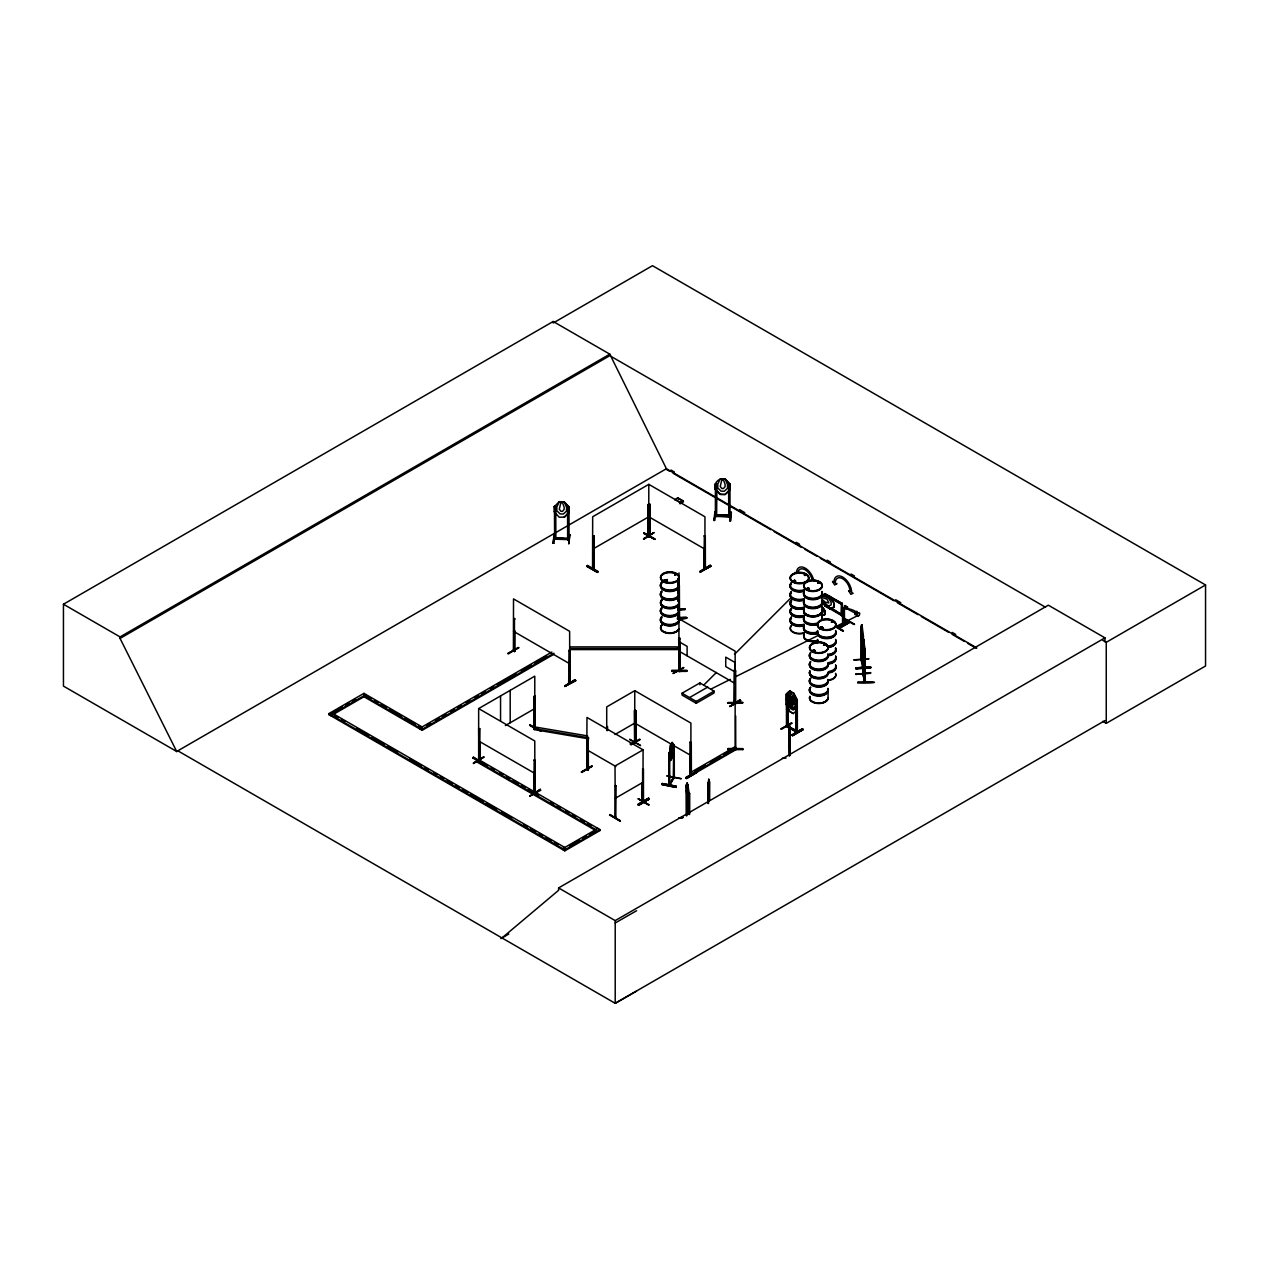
<?xml version="1.0" encoding="UTF-8"?>
<svg xmlns="http://www.w3.org/2000/svg" width="1269" height="1269" viewBox="0 0 1269 1269"><rect width="100%" height="100%" fill="white"/><g stroke="black" fill="none" stroke-linecap="round" stroke-linejoin="round"><path stroke-width="1.5" d="M643.209 802.008L642.923 800.723C641.987 799.153 643.082 801.025 643.557 801.786M789.128 740.128L789.223 724.06L789.128 755.88M727.962 703.01L742.857 702.915M862.634 634.817L863.126 674.822L863.618 653.725M688.702 792.855L689.606 793.474L689.606 814.444M789.223 731.563L789.651 755.896L789.35 726.328M789.255 727.058L788.969 734.973L789.683 734.148M789.128 734.973L789.255 726.978M861.81 659.245L861.603 658.294L861.112 659.103M862.619 666.098L862.92 666.764M862.634 634.659L863.126 674.822L862.809 672.871M864.443 681.643L865.347 682.325L864.459 649.014L864.76 682.389L864.57 681.532M864.57 680.358L865.268 680.39M865.315 680.993L863.634 673.934M708.657 789.667L708.372 786.177L708.403 795.758L708.863 786.954M669.334 752.168L669.572 785.574L669.286 783.544M708.483 790.825L708.562 781.99M708.53 789.683L708.705 781.054M786.05 758.085L782.354 758.196M789.35 726.471L790 727.28L789.223 724.06M862.92 640.639L862.174 643.082L862.174 627.663L862.777 635.642L863.269 634.738M863.38 639.132L863.999 657.437L864.586 655.01M707.991 794.14L708.435 782.18L708.023 795.33M708.673 794.695L708.673 784.416L708.261 797.598L708.657 794.616M708.514 799.835L708.673 779.277L709.212 781.704M861.762 626.537L861.952 636.102L861.921 626.521M863.38 644.366L863.745 640.877M678.312 610.833L678.312 609.659M678.709 617.797L678.994 618.558M678.804 618.4C677.598 606.09 682.278 634.246 678.185 610.088M824.802 594.987L842.378 604.774L841.347 602.902L842.315 603.489L825.072 593.654L824.707 594.955L842.378 604.552M707.975 789.001L708.039 803.467M685.165 609.39L677.757 609.802M861.254 628.599L861.714 624.935M863.079 642.955L863.539 639.116L864.776 649.982L864.157 642.003M687.116 788.033L687.576 784.528M853.942 659.832L868.726 658.738M855.782 674.188L870.55 673.093M670.984 745.03L670.984 753.659L671.666 744.157L671.142 745.062M554.49 506.41L555.981 506.632L554.49 506.41L554.601 539.214L554.648 537.564C557.154 537.104 555.854 540.166 554.49 538.738L569.178 539.325M554.41 511.756L554.252 506.664M553.046 543.227L554.759 533.995L553.871 543.259L553.046 543.227L553.871 543.259M553.11 543.148L553.998 534.566M555.981 537.691L567.497 538.722C568.163 536.279 567.529 542.117 567.497 538.389L555.632 538.072M564.229 501.858L566.561 507.219L566.561 511.074L563.357 514.024L560.105 513.913L556.837 510.741L556.837 506.886L559.28 501.826L564.15 502.08L569.194 507.172L564.229 501.858L559.201 501.683L554.236 506.759M554.252 511.804L559.201 517.197L564.15 517.149M569.004 507.203L567.576 506.807L569.004 507.203L569.051 539.69L569.146 538.104L567.529 538.088M569.02 512.359L564.15 517.244M567.544 539.611L568.877 539.277M567.497 538.389L568.877 538.088M568.94 543.687L569.813 535.106M568.734 543.766L569.718 534.566L570.431 535.217M716.652 483.679L715.335 484.028L716.922 483.806L716.62 516.007M729.961 489.58L725.091 494.466L720.142 494.434L715.177 489.12L720.221 494.291L725.186 494.513L730.135 489.533L730.135 484.393L725.186 479.095L720.142 479.016L717.778 484.108L717.778 487.962L721.046 491.135L724.298 491.246L727.502 488.295L727.502 484.441L725.186 479.095M714.875 511.867L715.7 511.233L714.812 520.48L713.987 520.449L714.891 511.804M713.987 520.433L715.589 511.724M715.43 483.632L715.383 516.42L715.589 514.786L716.922 514.913L716.684 516.42M716.922 514.913L729.976 515.293L730.135 516.546L715.43 516.055M715.43 514.865L715.383 516.42L730.008 516.911L729.976 484.139L728.692 484.092M729.976 484.139L725.107 479.222C719.222 477.065 713.241 483.267 715.177 489.12M728.565 484.092L728.803 516.42M729.675 520.988L730.595 511.74L731.388 512.438L730.5 521.02L729.77 520.369M730.658 511.804L730.5 520.988M847.502 607.645C845.249 608.739 855.227 609.294 856.274 612.721M841.347 603.108L841.41 603.933M842.219 609.517L843.457 610.183C846.82 609.469 841.521 607.518 843.679 608.961L843.679 625.252L842.505 624.57M843.393 608.279L843.568 609.025M686.656 786.637L687.275 782.957M676.028 787.367L676.298 786.241L662.18 783.512L661.926 784.607L676.028 787.367L661.958 784.496M676.25 786.875L662.164 784.052L676.234 786.939M708.832 779.293L708.435 782.275M708.039 790.111L707.975 789.064L708.562 803.483M709.212 781.736L709.101 799.66M708.673 789.366L708.483 790.571M708.594 791.904C707.626 814.016 708.086 779.436 708.261 792.332L708.245 787.113M708.657 799.756L708.102 802.738L707.721 800.311M479.904 759.259L478.508 759.481L479.698 758.894M535.153 728.612L533.726 728.882L534.772 728.279L534.772 676.171L478.651 708.578L478.651 760.813C481.982 760.131 477.556 757.879 478.984 760.972M513.501 649.871L514.579 650.426M514.833 650.125L513.406 649.76L514.294 650.347C516.483 653.012 512.232 647.047 514.833 651.298L514.833 630.645M534.883 791.967L534.265 791.142M535.153 792.839L535.137 760.464L534.186 759.925L533.821 792.681M513.406 650.949L513.517 598.905L569.638 631.312L569.749 683.483C566.672 681.548 571.605 681.739 568.575 681.961M569.955 683.103L570.003 650.791L569.051 650.251L568.686 682.992M588.023 768.951L586.865 768.395L588.213 768.586M587.753 768.855L588.388 769.918L587.214 769.252M647.745 535.883C648.697 540.023 647.698 533.345 649.728 535.883M650.236 535.677L649.062 534.995M650.125 536.755L650.125 504.38L649.173 503.841L647.856 504.602L648.396 537.184M606.709 729.77L606.709 706.896L634.77 690.685L634.69 743.333L634.294 710.656L636.086 710.719L635.832 743.396L634.817 742.762M636.229 741.953L634.294 741.889M642.13 782.64L642.13 801.437L643.145 801.913M643.446 800.549L642.003 801.373L642.923 801.913M643.462 801.691L642.13 801.389M679.518 637.657L680.089 671.46L679.518 637.657L678.661 638.656L679.232 670.841M679.534 671.602C676.996 664.845 681.627 672.284 678.661 669.873M704.343 535.692L703.978 568.449C705.183 564.864 704.517 569.654 704.723 567.687M733.831 701.789L735.259 702.138L734.354 701.567M735.163 704.025L735.1 703.28M861.048 659.69L862.777 667.954L863.364 667.224M865.315 682.183L863.999 676.44M795.917 699.171L795.822 731.848L796.409 730.421L797.011 732.467L786.494 726.518L786.447 693.921C793.268 686.703 786.859 695.126 788.176 698.949L790.492 703.343L792.792 704.676L795.076 702.931L793.522 692.874L797.043 700.028L797.043 705.183L793.411 708.356L789.841 706.294L786.447 699.06M788.049 725.63L786.494 725.218L787.335 727.01L787.859 725.519M788.049 726.804L787.906 709.641M609.58 815.396L609.866 814.571L620.43 821.313L609.802 815.206M609.866 814.587L620.398 820.662M840.855 603.219L841.902 604.821M824.707 593.86L842.378 603.711M842.378 615.354L840.839 615.179L840.935 614.037M841.95 615.846L841.95 614.497M668.985 758.196L670.587 745.204M670.603 760.448C677.709 732.483 672.173 769.347 668.89 758.037M674.251 777.564L669.54 785.495L669.477 752.263L669.001 785.495L669.54 783.401M670.016 784.797L669.286 784.734M674.347 777.564L673.268 778.071M678.328 585.548L678.328 583.296L678.487 593.384M678.978 591.132L678.249 594.891M678.185 598.714L678.661 596.303M678.344 598.714L678.566 584.676M679.01 572.906L678.915 670.889L679.676 670.159M678.899 669.604L678.947 668.922M735.163 702.947L735.148 701.979L735.75 702.756M679.01 618.749L735.148 651.156L735.148 749.186L735.734 747.219M663.465 580.805L664.274 580.044M666.336 580.805L665.527 580.044L665.13 581.313M663.735 581.059L665.924 581.392L665.162 580.107M675.06 574.905L675.156 574.096M675.06 574.445L674.902 574.746M793.125 581.25L794.822 581.408M795.013 581.71L795.584 580.837L794.568 580.536M804.435 575.412L805.593 574.905M806.576 589.006L807.306 588.197M807.163 589.165L808.02 588.023L809.257 588.594M808.527 588.102C810.59 589.117 805.625 589.72 807.782 588.118M817.617 583.137L818.854 582.883M818.775 582.503L818.124 583.169L818.679 582.408M813.429 650.061L813.112 651.171L814.587 651.187M815.269 651.108L814.111 650.014M821.455 628.028L820.98 627.378L821.059 628.314M821.693 628.044L822.55 627.394L822.138 628.393M822.709 627.79L821.693 627.092M824.152 645.128L824.073 645.191M824.58 644.271L823.549 645.144M831.369 622.175L832.29 621.477M832.591 622.111L831.496 622.27L832.067 621.461M832.194 622.064L831.956 621.556M832.654 622.27L832.892 621.937M678.249 589.736L678.566 588.53M860.953 627.203L861.714 624.76L862.317 627.727M861.714 624.76L861.302 660.451M863.539 639.116L862.333 643.066L861.556 640.099M863.539 639.29L863.618 649.902M863.999 657.437L864.744 654.994M480.412 762.479L472.893 758.053M479.365 758.957L479.381 761.226L473.4 757.165L472.845 758.18M483.949 763.288L473.353 757.26M586.865 566.323L597.461 572.398L586.865 566.323L587.388 565.387L598.032 571.383L597.461 572.367M791.031 692.366L788.176 700.234L788.176 704.089L790.492 708.483L792.792 709.815L795.076 708.07L795.076 704.216L791.158 692.287M678.931 670.159L679.978 671.396L678.661 671.063M735.068 702.169L735.005 703.946M662.18 783.512L676.282 786.257M835.367 626.743L842.933 631.026M843.362 630.741L835.874 626.014M689.13 798.74L688.179 800.882M687.116 798.122L688.036 801.072L689.099 798.598M791.348 722.886L780.816 728.993L791.935 723.251M518.228 647.412L507.759 653.567L518.815 647.777M518.72 647.618L508.346 653.9M473.464 762.875L483.949 756.784L473.48 763.573M473.416 763.367L483.854 757.292M643.573 538.691L654.106 532.552L643.653 539.341M643.557 539.182L653.567 532.837M591.671 765.937L581.202 772.075L592.258 766.302M592.163 766.143L581.805 772.424M639.481 739.208L630.519 744.475M673.49 673.268L683.42 667.446M683.864 667.668L672.951 673.553M514.96 651.362L514.088 650.791M568.75 682.96L569.638 683.42M648.919 536.39L649.728 537.073M533.726 791.428L534.614 793.062M643.478 800.993L642.939 802.452L643.097 749.836L586.96 717.429L586.817 769.522L588.023 770.14L588.277 737.448L587.325 736.908L587.325 769.315L588.372 769.807M634.294 742.999L636.229 743.142L636.086 710.719M678.661 671.19L679.232 669.667L678.915 670.889M690.748 773.995L689.813 773.456L691.272 773.678L691.018 775.264L689.813 774.645L689.892 772.9L734.101 747.378L736.147 748.551L736.147 749.567L691.938 775.089L689.892 773.9M734.783 702.28L734.814 703.549L734.783 671.063L735.671 670.841L734.196 670.302L733.831 703.042L734.196 701.535M588.689 738.844L534.297 729.612L535.106 728.009L534.772 695.856L533.837 696.411L533.884 728.723M593.924 567.433L592.924 567.957M593.035 536.66L593.987 536.121L593.035 536.66L592.924 569.146C594.86 569.384 594.098 565.99 592.671 567.56M534.297 729.612C533.472 727.502 536.311 726.804 533.884 727.549M649.173 536.708L649.173 504.253L648.221 504.808L648.221 537.215L649.379 535.058M674.22 776.358L673.3 778.167L673.728 745.03L672.047 742.413L670.46 745.268L669.683 755.499L670.714 756.784L672.808 750.153L672.015 742.587M669.969 752.358L668.842 753.025M673.585 744.966L673.3 745.76M666.971 776.025L681.072 778.785M673.776 776.168L673.252 778.262M673.665 776.263L673.3 778.167M670.016 783.845C679.597 766.143 666.955 789.445 669.667 784.258M863.523 667.97L861.619 659.563M862.809 673.966L864.681 682.278M841.918 614.688L831.338 608.073M837.524 627.267L848.041 621.191M635.166 743.031L635.134 710.164M615.021 816.966L615.909 817.204M643.097 749.836L615.021 766.032L615.322 817.839M615.877 818.108L614.973 816.871L615.56 818.378L615.862 785.67L615.021 785.733L615.862 785.67M642.558 802.119L643.478 802.182L643.446 769.315L642.495 768.776M842.616 624.76L842.505 609.628M664.02 580.377L665.162 580.964M674.838 574.286L674.711 575.143M794.791 580.758L794.124 581.71M804.308 574.905L805.466 575.412M804.673 574.952L805.276 574.984M808.02 589.53L808.892 589.165L808.02 588.515M818.743 582.899L817.997 582.423M820.535 627.409L822.407 628.647L823.026 627.79L821.915 627.029M820.916 627.283L821.693 628.377M814.111 650.997L814.317 650.061M814.857 650.918L813.54 651.52M823.914 645.017L824.66 644.589M824.961 645.144L824.628 644.398M669.746 784.258L668.922 784.242M844.408 609.628L844.488 624.745M564.229 517.371L569.194 512.311L569.194 507.172M703.867 684.99L716.382 672.459M734.465 654.36L791.523 597.287M554.331 537.644L555.632 538.024M593.257 567.893C592.544 568.226 593.606 569.781 594.082 567.275M647.856 535.819L650.22 535.55M478.651 759.496L479.904 760.432M790.016 690.971L786.447 694.095L787.034 726.249L797.408 732.213L797.265 699.79L795.964 699.568M789.905 706.198L793.411 708.356L796.932 705.056M786.447 693.921L786.336 704.358L789.73 711.497L793.299 713.559L796.932 710.386M501.985 937.95L558.598 890.299L558.598 887.935L1048.337 605.186L1104.95 637.863L1104.95 641.813M593.987 568.655L593.987 536.121M793.315 580.821L794.933 580.441M804.673 574.635L804.847 575.476M795.726 581.503L793.855 581.963M807.385 588.245L807.243 589.276M809.035 589.593L808.892 588.324M821.059 627.172L820.678 628.52M812.715 650.378L813.651 651.409M813.255 650.14L812.858 651.489L815.047 651.156M823.978 644.287L823.851 645.318M728.692 484.441L729.945 484.441M569.162 539.626L569.051 538.5M715.272 515.198L716.89 515.214M729.897 516.88L729.834 515.277L716.922 515.262M678.074 498.907L677.678 497.749L682.992 500.763L683.436 501.874L680.089 503.841M679.692 503.127L683.008 501.16L677.678 498.178L679.137 499.478M683.008 501.16L679.756 503.396M607.074 726.788L607.074 730.706M634.722 743.285L634.77 710.386L635.721 710.926M629.805 739.7L640.322 745.252M642.495 782.434L642.574 802.246L642.622 769.807L643.446 769.315M648.903 804.847L638.085 798.788L648.871 804.8M674.822 499.859L677.678 497.749M680.136 502.873L682.992 500.763M643.795 533.472L654.978 539.182L644.382 533.107M513.866 618.384L514.833 618.923L513.866 618.384L513.961 650.743M700.583 572.208L699.996 571.209L710.513 565.133L700.091 571.827L711.052 566.069L700.536 572.097M699.996 571.875L711.052 566.069M570.003 650.791L568.686 650.458M535.153 728.485L534.09 729.104L534.201 696.618L535.153 696.078M479.603 761.226L479.968 728.612M564.848 686.434L575.761 680.628L564.705 686.434L575.222 679.692L564.784 686.307M564.768 685.799L575.238 679.74L575.761 680.644M564.705 686.434L575.238 680.184M534.883 727.026L534.614 728.311L529.776 725.297L534.455 727.708M679.978 638.989L678.661 638.656M480.079 760.242L479.016 760.892L478.651 728.279L479.603 728.818M537.422 729.405L540.943 730.96L536.961 729.389M535.137 760.464L533.821 760.131M587.325 736.908L587.912 737.67M533.71 792.49L534.408 791.158M529.839 796.107L540.324 789.334L529.839 796.107L540.832 790.222M630.963 744.633L639.925 739.399M631.296 744.697L640.068 739.557M729.849 706.484L740.303 699.695L729.849 706.484L740.89 700.631L729.929 706.357M689.955 742.238L691.272 742.571L691.383 775.058L689.955 774.661L689.955 742.238L691.272 742.571M689.844 773.741L690.526 773.265L690.875 775.264L690.907 723.092L634.77 690.685M638.719 805.212L649.189 799.089L638.735 805.292L638.148 804.276L648.665 798.217L638.307 804.958M638.148 804.958L649.157 799.058M686.561 778.516L696.967 772.329L686.561 778.547L685.974 777.532L696.507 771.52M636.594 991.073L615.211 1003.319L177.834 750.804L176.756 751.518L63.45 686.101L63.45 604.234L553.189 321.485L609.802 354.162L666.415 468.721L976.844 647.951M63.45 604.234L120.063 636.911L609.802 354.162M177.834 750.804L176.677 751.47L120.063 638.434L609.802 355.685L1045.466 607.216M176.677 751.47L666.415 468.721M704.041 568.417L704.945 568.861L704.945 516.769L648.808 484.346L592.671 516.769L592.56 568.924M592.671 549.176L648.808 516.769L704.945 549.176M477.255 761.13L595.811 829.577L595.811 830.592L477.255 762.146L479.301 759.941L599.904 829.577L599.904 830.592L564.816 850.849L328.877 714.621L328.877 713.606L363.949 693.35L422.133 726.947L422.133 727.962L418.738 725.995M328.877 714.621L342.233 706.912M345.58 704.977L348.927 703.042M352.259 701.122L355.606 699.187M365.995 694.54L330.923 714.796L330.923 715.811L364.33 696.507M551.872 652.044L420.087 728.12L420.087 729.136M426.939 725.186L430.365 723.219M435.489 720.253L438.915 718.27M442.342 716.303L445.768 714.32M450.892 711.354L454.318 709.371M457.744 707.404L461.17 705.421M466.294 702.455L469.72 700.488M474.86 697.522L478.286 695.539M481.697 693.572L485.123 691.589M490.262 688.623L493.689 686.656M497.099 684.673L515.928 673.807M521.067 670.841L531.33 664.908M534.757 662.941L546.733 656.025M553.918 654.233L422.133 730.325L363.949 696.729L363.949 695.713L422.133 729.31L553.918 653.234M505.379 725.551L534.772 708.578M477.255 762.146L479.301 760.956M825.12 593.987L822.153 594.971M825.151 594.146L822.233 595.113M824.707 594.955L825.072 593.654M841.95 603.822L841.95 615.719L824.707 605.757L824.707 604.663L842.315 615.639L840.824 614.228M825.262 606.043L821.551 600.919M682.056 693.239L699.885 682.944L714.066 691.129L714.066 692.985L696.237 703.28L682.056 695.095L682.056 693.239L696.237 701.424L696.237 703.28M821.804 614.323C827.737 617.273 824.787 608.073 821.44 607.312M824.263 612.943L824.263 611.61M829.64 608.565L825.151 606.106L821.678 600.84M833.907 607.169L829.561 608.787L834.019 607.105L833.907 603.172C822.867 587.991 836.477 601.68 834.019 607.296M614.957 734.529L634.77 723.092L690.907 755.499M844.551 605.678L847.438 607.01L847.153 609.025L844.551 607.534L844.551 605.678L847.438 607.01M842.727 607.565L843.901 609.596L842.727 607.565L844.186 608.073L844.297 624.634M844.551 607.534L855.861 613.45M842.727 608.914L843.457 609.85L844.631 609.168M689.987 697.331L707.832 687.021M696.237 701.424L714.066 691.129M844.028 618.241L854.576 624.364L843.52 618.098M837.032 627.06L848.136 620.811L837.588 626.87M849.389 621.905L838.872 628.044M842.886 631.105L835.795 626.458M615.021 798.455L643.097 782.243M793.299 698.14L796.805 705.31L793.411 698.077L789.905 696.189L791.031 700.996L792.189 701.662L793.363 700.345L793.411 698.077L789.841 696.015L786.225 699.187L789.841 706.294M786.225 704.343L789.73 711.497L793.299 713.559M797.265 699.79L793.411 692.937M797.043 705.183L796.805 710.275M695 770.965L705.199 765.064M710.291 762.13L720.491 756.229M723.901 754.278L734.101 748.377L734.101 747.378M689.892 772.9L691.938 774.074L736.147 748.551M569.448 845.804L579.473 840.015M582.82 838.095L586.151 836.16M589.498 834.225L594.511 831.338M328.877 713.606L564.816 849.833L599.904 829.577M796.742 731.198L787.652 726.233L796.535 730.468L796.869 732.483L796.9 699.996L795.79 699.489M803.039 729.643C769.934 747.647 824.533 716.176 791.935 734.735L792.522 735.75L803.039 729.643L792.506 735.671M802.531 728.755L792.03 735.354M500.843 938.616L508.837 934M558.598 887.935L615.211 920.612L1104.95 637.863M1102.872 640.369L1106.251 642.32L1205.55 584.977L1205.55 666.003L1106.251 723.33L1102.824 721.363M1104.95 720.586L615.211 1003.319L615.211 920.612M615.211 922.975L636.594 910.73M710.941 689.083L730.341 679.375M735.623 676.726L818.489 635.261M836.112 626.442L857.273 615.846M648.713 536.406L648.808 484.346M593.543 568.306L593.606 535.899M675.695 575.206L674.759 574.968M794.061 580.345L794.568 580.33M808.956 589.419L806.719 589.07M820.678 627.346L822.042 627.045M822.645 628.345L822.978 627.6M824.676 645.318L823.867 644.906M861.096 659.515L861.223 660.34L861.096 627.045M555.759 506.807L555.854 539.23M821.804 615.671L824.834 614.624L821.868 615.814M615.449 818.362L615.497 785.448M794.791 581.345L794.791 580.345M818.775 583.248L817.68 582.994M843.457 608.486L843.346 625.189L843.568 609.992M843.615 618.479L854.085 624.554M568.94 682.595L570.098 683.15M635.023 741.334L635.23 742.524M587.214 768.078L587.388 769.315M687.116 814.571L687.116 785.971L686.164 785.114L688.036 801.072M687.401 784.543L687.877 785.448M686.656 790.492L687.877 797.249L688.195 785.638M689.606 793.474L688.718 792.697M682.928 817.284L679.121 817.886L682.785 817.442M682.912 817.728L679.137 817.855M643.875 532.821L654.963 539.119M643.938 533.313L654.487 539.357M716.795 516.451L716.62 514.817M665.162 581.234L664.226 581.329M822.042 628.552L821.027 628.472M861.619 627.156L860.953 632.248M861.254 632.454L862.063 639.243L862.333 627.647L862.952 635.626M861.112 632.232L861.54 640.195M862.777 641.559L863.618 642.273M863.935 641.813L863.777 650.458L863.38 646.619M863.539 654.439L862.761 646.556L864.157 657.421M853.958 660.023L868.742 658.96M855.798 667.875L870.582 666.875L855.814 667.891L855.909 669.017L870.677 667.875M870.566 672.649L855.798 674.378L870.55 672.633M857.654 682.944L857.638 682.801C888.697 680.533 869.487 684.641 857.638 682.23L872.422 681.739M678.503 578.141L678.566 589.815M679.359 585.263L679.549 620.7M677.757 609.326L685.181 608.898L677.773 609.992M677.694 609.532L685.181 609.58M679.343 616.75L678.249 613.45M686.656 617.464L677.392 617.987C689.876 615.862 690.066 619.415 677.472 619.129M649.871 535.883L649.538 537.009M514.437 651.616L514.468 619.145M734.719 703.47L733.894 703.01M635.832 742.222L634.817 741.572M635.658 743.333L635.563 742.127M690.479 774.471L690.32 753.738M787.478 727.01L787.573 694.46L786.59 694.048M686.719 671.364L671.84 671.444L671.84 670.286L686.719 670.254L686.719 671.253M727.962 703.2L742.857 702.455L727.962 702.518M735.655 715.906L735.75 749.154L735.148 748.218M742.857 749.598L727.978 749.678L727.962 748.536L742.857 748.599L742.857 749.63M742.857 749.122L727.978 749.17M569.908 646.904L677.583 646.904L677.583 649.585L569.908 649.585M569.908 648.57L677.583 648.57M789.381 724.25L789.112 738.558L789.032 737.368M789.35 725.836L789.223 729.31M789.35 731.531L789.096 742.206M569.004 539.626L554.331 539.166L554.601 537.993M708.832 779.467L708.34 798.915L708.086 797.709M709.228 786.701L708.514 784.416L708.863 788.239M708.562 790.143L707.864 800.469M708.039 795.187L708.276 797.424M794.568 581.884L793.617 581.662M664.893 579.965L664.131 581.075M821.424 628.092L821.947 628.092A9.406 5.441 0 0 0 819.948 628.964M814.254 650.093L814.73 650.791M791.793 723.076L781.403 729.326M822.233 595.78L828.498 598.08L831.147 602.236L831.147 604.901L828.498 606.043L821.868 600.729M587.563 735.909L535.106 726.994L534.297 728.596L588.689 737.844M670.429 745.173L672.205 742.444L673.791 744.871L673.728 778.357M669.049 758.069L670.429 760.591M667.018 775.835L681.12 778.595M821.36 597.287L827.118 599.254L828.831 602.934L825.151 602.093L821.36 598.619M822.138 627.505L821.249 627.981M813.651 650.997L814.508 650.553M843.679 624.142L844.488 624.649M863.428 673.823L863.618 674.696M865.061 681.405L865.093 649.093M569.21 682.69L569.051 661.958M534.344 792.364L534.186 771.631M842.315 603.616L842.315 615.513M842.315 614.418L840.935 613.91M678.915 618.447L678.249 614.291M787.177 725.059L787.177 726.249M664.448 581.265L663.893 580.393M674.822 499.447L680.136 502.445M648.808 504.047L649.76 504.586M703.978 535.915L705.294 536.248L705.405 568.718L704.343 568.115L704.343 547.415M587.309 566.022L597.889 572.049M733.831 670.508L734.783 671.063M514.468 651.552L513.564 651.108M697.014 772.44L696.427 771.425L685.99 777.548M635.134 742.571L636.229 743.142M529.776 724.615L540.943 730.992M649.205 799.169L648.618 798.169L638.18 804.292M629.757 739.192L640.559 745.649M643.097 769.522L642.622 769.807M1205.55 584.977L652.488 265.681L553.189 323.008L553.189 321.485M670.984 470.038L674.426 472.02M739.589 509.646L744.744 512.613M796.202 542.323L799.629 544.306M827.071 560.152L830.497 562.135M851.087 574.016L854.513 575.999M895.676 599.761L900.816 602.727M952.273 632.438L955.7 634.421M666.288 469.324L669.715 471.307M673.141 473.289L770.711 529.617M774.138 531.6L801.532 547.415M804.958 549.382L816.935 556.298M820.361 558.281L893.979 600.776M897.405 602.759L917.947 614.624M921.357 616.591L948.752 632.406M952.178 634.389L964.17 641.305M967.581 643.288L976.147 648.221M794.981 572.43L796.44 573.271A12.516 7.217 60 0 1 804.134 567.592A12.516 7.217 60 0 1 813.826 580.663M844.631 609.501L843.028 608.739L843.028 607.391M824.707 604.663L841.902 614.783M789.841 690.875L793.474 692.969M679.01 651.156L733.45 682.579M513.517 631.312L569.638 663.719M586.96 749.836L615.877 766.524M478.651 708.578L534.772 740.985L534.883 793.157M478.651 740.985L534.772 773.392M365.995 695.555L371.103 698.489M374.514 700.456L377.908 702.423M381.319 704.39L386.41 707.341M389.821 709.292L401.718 716.176M405.128 718.143L415.328 724.028M484.377 763.89L487.772 765.841M491.151 767.808L494.545 769.76M499.621 772.694L503.016 774.645M506.394 776.596L509.789 778.563M513.168 780.514L518.244 783.449M521.638 785.4L525.033 787.367M528.412 789.318L538.579 795.187M550.429 802.024L553.823 803.991M557.202 805.942L560.597 807.893M565.673 810.828L569.067 812.779M572.446 814.746L575.84 816.697M580.916 819.631L584.311 821.582M587.69 823.533L591.084 825.5M599.904 830.592L597.858 828.387L562.77 848.644L562.77 849.659M332.97 713.606L564.816 847.47L564.816 848.485M334.667 715.605L338.077 717.572M341.488 719.539L344.898 721.506M356.827 728.406L368.771 735.29M372.182 737.257L384.11 744.157M387.521 746.124L397.752 752.025M409.681 758.91L421.609 765.81M425.02 767.777L428.43 769.744M433.554 772.694L436.964 774.661M440.359 776.628L443.769 778.595M447.18 780.562L452.303 783.528M455.714 785.495L459.124 787.462M462.535 789.429L467.642 792.379M471.053 794.346L482.981 801.231M486.392 803.214L496.623 809.114M501.731 812.065L511.962 817.966M523.907 824.866L527.317 826.833M530.728 828.8L535.835 831.75M539.246 833.717L542.656 835.684M546.067 837.651L551.174 840.601M554.585 842.568L557.995 844.551M728.644 516.832L728.803 515.23L728.454 516.8M796.012 731.959L796.313 699.235M821.614 609.358L824.136 611.69M814.65 650.251L814.73 650.362M821.281 605.408L824.945 610.643M821.44 605.821L824.723 610.706L824.723 614.688M862.857 667.922L862.603 634.865M863.507 673.95L863.428 635.499M679.454 616.575L679.343 617.591M864.57 681.041L863.126 673.966M688.179 785.733L687.1 782.799L686.196 785.257L686.355 815.761M688.67 792.3L688.845 813.746M861.54 624.776L862.159 627.743M870.677 667.954L870.582 666.812M870.566 673.316L855.798 674.378M864.427 648.824L864.57 682.23M708.086 792.57L708.435 795.695L708.546 787.208M638.339 798.788L648.602 805.038M688.036 785.654L689.13 793.601M688.02 785.749L689.099 814.508M686.323 790.238L687.259 798.201M687.116 790.301L687.719 794.108L687.719 785.479M863.079 646.809L863.888 653.614L863.983 642.098M861.096 632.184L861.714 640.179M1106.251 642.32L1106.251 723.33M861.794 631.74L861.81 660.419M861.619 632.866L861.73 659.642M847.153 607.169L847.153 609.025M844.837 605.503L844.837 607.359M841.585 613.863L841.585 604.409L841.22 614.069M790.032 726.502L790.032 755.103M735.671 670.841L735.687 704.121M734.085 701.471L734.085 702.645M709.736 781.752L709.625 799.692M699.885 682.944L699.885 684.8M691.938 774.074L691.938 775.089M689.353 792.713L689.353 813.683M687.116 655.819L687.116 646.365L679.803 642.146L679.803 651.6M686.862 785.21L686.862 815.713M686.608 786.019L686.608 814.619M678.328 588.435L678.328 590.704M674.22 745.125L674.315 777.643M650.125 504.38L650.236 536.85M642.019 800.152L642.019 801.326M630.296 743.174L630.296 744.173M607.534 726.518L607.534 730.421M588.277 749.154L588.388 769.918M569.48 682.199L569.432 683.42M567.56 506.839L567.655 539.579M564.816 849.833L564.816 850.849M510.201 690.368L510.201 722.775M500.557 695.935L500.557 720.713M480.063 759.1L480.079 761.083L479.952 741.588M422.133 729.31L422.133 730.325M363.949 693.35L363.949 694.365M120.063 636.911L120.063 638.434M677.963 591.893A9.406 5.441 0 0 1 669.81 600.047A9.406 5.441 0 0 1 661.672 591.893M677.836 592.464A9.264 5.346 0 0 1 669.81 600.491A9.264 5.346 0 0 1 661.799 592.464M677.82 599.428A9.248 5.346 0 0 1 669.81 607.439A9.248 5.346 0 0 1 661.815 599.428M677.963 582.963A9.406 5.441 0 0 1 669.81 591.116A9.406 5.441 0 0 1 661.672 582.963M663.164 581.837A9.406 5.441 0 0 1 667.383 580.425M677.836 590.957A9.264 5.346 0 0 1 669.81 598.984A9.264 5.346 0 0 1 661.799 590.957M677.852 583.518A9.28 5.362 0 0 1 669.81 591.56A9.28 5.362 0 0 1 661.784 583.518M665.178 581.551A9.28 5.362 0 0 1 667.415 581.012M677.963 591.433A9.406 5.441 0 0 1 669.81 599.587A9.406 5.441 0 0 1 661.672 591.433M677.963 582.503A9.406 5.441 0 0 1 669.81 590.656A9.406 5.441 0 0 1 661.672 582.503M663.164 581.376A9.406 5.441 0 0 1 667.383 579.965M677.836 582.027A9.264 5.346 0 0 1 669.81 590.037A9.264 5.346 0 0 1 661.799 582.027M663.259 580.916A9.264 5.346 0 0 1 667.415 579.521M678.915 621.509A9.406 5.441 0 0 1 666.209 625.125A9.406 5.441 0 0 1 661.672 617.384M677.963 617.384A9.406 5.441 0 0 1 679.232 620.113M679.105 620.62A9.28 5.362 0 0 1 667.415 625.807A9.28 5.362 0 0 1 661.784 617.94M677.852 617.94A9.28 5.362 0 0 1 678.788 619.24M678.756 628.98A9.248 5.346 0 0 1 666.273 632.517A9.248 5.346 0 0 1 661.815 624.919M677.836 600.776A9.264 5.346 0 0 1 672.221 608.612A9.264 5.346 0 0 1 660.546 603.441M660.863 602.061A9.264 5.346 0 0 1 661.799 600.776M678.804 629.202A9.295 5.377 0 0 1 666.257 632.787A9.295 5.377 0 0 1 661.768 625.141M678.756 629.503A9.248 5.346 0 0 1 666.273 633.041A9.248 5.346 0 0 1 661.815 625.443M677.868 600.285A9.295 5.377 0 0 1 672.221 608.152A9.295 5.377 0 0 1 660.514 602.965M660.832 601.585A9.295 5.377 0 0 1 661.768 600.285M677.963 608.438A9.406 5.441 0 0 1 669.81 616.591A9.406 5.441 0 0 1 661.672 608.438M677.836 616.448A9.264 5.346 0 0 1 669.81 624.475A9.264 5.346 0 0 1 661.799 616.448M677.852 609.009A9.28 5.362 0 0 1 669.81 617.035A9.28 5.362 0 0 1 661.784 609.009M678.915 621.049A9.406 5.441 0 0 1 666.209 624.665A9.406 5.441 0 0 1 661.672 616.924M677.963 616.924A9.406 5.441 0 0 1 679.232 619.637M677.963 607.978A9.406 5.441 0 0 1 669.81 616.131A9.406 5.441 0 0 1 661.672 607.978M677.836 607.502A9.264 5.346 0 0 1 669.81 615.528A9.264 5.346 0 0 1 661.799 607.502M827.896 663.306A9.406 5.441 0 0 1 817.569 670.111A9.406 5.441 0 0 1 810.653 662.006M828.038 672.205A9.248 5.346 0 0 1 817.585 677.503A9.248 5.346 0 0 1 809.86 670.825M827.896 654.376A9.406 5.441 0 0 1 817.569 661.165A9.406 5.441 0 0 1 810.653 653.059M827.896 662.846A9.406 5.441 0 0 1 817.569 669.651A9.406 5.441 0 0 1 810.653 661.546M827.896 653.916A9.406 5.441 0 0 1 817.569 660.705A9.406 5.441 0 0 1 810.653 652.599M828.07 656.295A9.264 5.346 0 0 1 817.585 661.593A9.264 5.346 0 0 1 809.844 654.915M828.086 654.804A9.28 5.362 0 0 1 817.585 660.118A9.28 5.362 0 0 1 809.828 653.408M828.086 665.242A9.28 5.362 0 0 1 817.585 670.555A9.28 5.362 0 0 1 809.828 663.846M828.086 663.735A9.28 5.362 0 0 1 817.585 669.049A9.28 5.362 0 0 1 809.828 662.355M828.102 672.427A9.295 5.377 0 0 1 817.585 677.757A9.295 5.377 0 0 1 809.812 671.047M828.102 672.808A9.295 5.377 0 0 1 817.585 678.138A9.295 5.377 0 0 1 809.812 671.412M827.896 688.797A9.406 5.441 0 0 1 817.569 695.602A9.406 5.441 0 0 1 810.653 687.497M828.038 673.538A9.248 5.346 0 0 1 817.585 678.82A9.248 5.346 0 0 1 809.86 672.158M828.038 697.696A9.248 5.346 0 0 1 817.585 702.994A9.248 5.346 0 0 1 809.86 696.316M828.102 673.093A9.295 5.377 0 0 1 817.585 678.407A9.295 5.377 0 0 1 809.812 671.698M827.896 679.851A9.406 5.441 0 0 1 817.569 686.656A9.406 5.441 0 0 1 810.653 678.55M827.896 688.337A9.406 5.441 0 0 1 817.569 695.142A9.406 5.441 0 0 1 810.653 687.037M827.896 679.391A9.406 5.441 0 0 1 817.569 686.196A9.406 5.441 0 0 1 810.653 678.09M828.07 681.786A9.264 5.346 0 0 1 817.585 687.084A9.264 5.346 0 0 1 809.844 680.406M828.086 680.279A9.28 5.362 0 0 1 817.585 685.593A9.28 5.362 0 0 1 809.828 678.899M809.828 689.337A9.28 5.362 0 0 0 817.585 696.047A9.28 5.362 0 0 0 828.086 690.733L828.086 697.902A9.295 5.377 0 0 1 817.585 703.248A9.295 5.377 0 0 1 809.812 696.538M828.086 689.226A9.28 5.362 0 0 1 817.585 694.54A9.28 5.362 0 0 1 809.828 687.846M828.07 698.204A9.264 5.346 0 0 1 817.585 703.502A9.264 5.346 0 0 1 809.844 696.824M835.7 631.407A9.406 5.441 0 0 1 826.611 638.244A9.406 5.441 0 0 1 817.522 631.407M835.7 630.931A9.406 5.441 0 0 1 826.611 637.784A9.406 5.441 0 0 1 817.522 630.931M819.948 628.504A9.406 5.441 0 0 1 821.9 627.632M835.573 630.439A9.28 5.362 0 0 1 826.611 637.181A9.28 5.362 0 0 1 817.648 630.439M820.044 628.028A9.28 5.362 0 0 1 821.963 627.187M835.557 631.946A9.264 5.346 0 0 1 826.611 638.672A9.264 5.346 0 0 1 817.664 631.946M835.573 640.877A9.28 5.362 0 0 1 829.022 647.444M817.331 642.273A9.28 5.362 0 0 1 817.648 640.877M835.7 640.337A9.406 5.441 0 0 1 829.054 647M817.522 643.161A9.406 5.441 0 0 1 817.522 640.337M835.7 639.877A9.406 5.441 0 0 1 829.054 646.54M817.522 642.701A9.406 5.441 0 0 1 817.522 639.877M835.557 639.386A9.264 5.346 0 0 1 826.611 646.111M817.664 642.146A9.264 5.346 0 0 1 817.664 639.386M835.541 647.856A9.248 5.346 0 0 1 829.006 654.392M835.573 648.348A9.28 5.362 0 0 1 829.022 654.915M835.589 648.078A9.295 5.377 0 0 1 829.022 654.645M835.557 657.421A9.264 5.346 0 0 1 829.006 663.988M835.557 664.877A9.264 5.346 0 0 1 829.006 671.428M835.7 656.422A9.406 5.441 0 0 1 829.054 663.084M835.573 655.93A9.28 5.362 0 0 1 829.022 662.497M835.541 649.189A9.248 5.346 0 0 1 829.006 655.724M835.573 666.368A9.28 5.362 0 0 1 829.022 672.935M835.541 673.347A9.248 5.346 0 0 1 829.006 679.883M835.7 665.828A9.406 5.441 0 0 1 829.054 672.491M835.7 665.368A9.406 5.441 0 0 1 829.054 672.031M835.7 656.882A9.406 5.441 0 0 1 829.054 663.544M835.589 648.729A9.295 5.377 0 0 1 829.022 655.312M835.573 673.839A9.28 5.362 0 0 1 829.022 680.406M856.067 614.608A1.856 1.079 -60 0 1 854.767 613.562A1.856 1.079 -60 0 1 856.512 611.388A1.856 1.079 -60 0 1 857.209 613.181M798.011 571.97A10.438 6.028 60 0 1 805.133 569.765A10.438 6.028 60 0 1 812.271 580.203M821.915 609.136A9.295 5.377 0 0 1 812.937 615.893A9.295 5.377 0 0 1 803.959 609.136M821.884 593.02A9.264 5.346 0 0 1 812.937 599.745A9.264 5.346 0 0 1 803.991 593.02M821.9 591.513A9.28 5.362 0 0 1 812.937 598.27A9.28 5.362 0 0 1 803.959 591.513M821.9 601.966A9.28 5.362 0 0 1 812.937 608.708A9.28 5.362 0 0 1 803.959 601.966M822.026 601.427A9.406 5.441 0 0 1 812.937 608.263A9.406 5.441 0 0 1 803.848 601.427M822.026 600.967A9.406 5.441 0 0 1 812.937 607.803A9.406 5.441 0 0 1 803.848 600.967M821.884 600.459A9.264 5.346 0 0 1 812.937 607.201A9.264 5.346 0 0 1 803.991 600.459M822.026 592.48A9.406 5.441 0 0 1 812.937 599.317A9.406 5.441 0 0 1 803.848 592.48M822.026 592.02A9.406 5.441 0 0 1 812.937 598.857A9.406 5.441 0 0 1 803.848 592.02M821.868 610.294A9.248 5.346 0 0 1 812.937 617.004A9.248 5.346 0 0 1 804.007 610.294M817.553 640.433A9.248 5.346 0 0 1 807.306 640.036A9.248 5.346 0 0 1 804.007 634.421M821.915 609.818A9.295 5.377 0 0 1 812.937 616.591A9.295 5.377 0 0 1 803.959 609.818M817.569 624.522A9.264 5.346 0 0 1 807.29 624.142A9.264 5.346 0 0 1 803.991 618.511M821.884 618.511A9.264 5.346 0 0 1 822.201 619.891M817.585 623.031A9.28 5.362 0 0 1 807.29 622.651A9.28 5.362 0 0 1 803.959 617.004M821.9 617.004A9.28 5.362 0 0 1 821.9 619.78M817.585 633.485A9.28 5.362 0 0 1 807.29 633.088A9.28 5.362 0 0 1 803.959 627.441M817.648 633.025A9.406 5.441 0 0 1 807.211 632.628A9.406 5.441 0 0 1 803.848 626.902M817.648 632.565A9.406 5.441 0 0 1 807.211 632.168A9.406 5.441 0 0 1 803.848 626.442M817.569 631.962A9.264 5.346 0 0 1 807.29 631.581A9.264 5.346 0 0 1 803.991 625.95M817.648 624.078A9.406 5.441 0 0 1 807.211 623.682A9.406 5.441 0 0 1 803.848 617.971M822.026 617.971A9.406 5.441 0 0 1 822.344 619.367M817.648 623.618A9.406 5.441 0 0 1 807.211 623.222A9.406 5.441 0 0 1 803.848 617.511M822.026 617.511A9.406 5.441 0 0 1 822.026 620.319M817.553 640.956A9.248 5.346 0 0 1 807.306 640.559A9.248 5.346 0 0 1 804.007 634.944M817.585 640.686A9.295 5.377 0 0 1 807.274 640.29A9.295 5.377 0 0 1 803.959 634.643M804.197 599.761A9.406 5.441 0 0 1 792.824 598.905A9.406 5.441 0 0 1 791.333 592.337M804.134 600.221A9.28 5.362 0 0 1 792.919 599.365A9.28 5.362 0 0 1 791.444 592.909M804.118 607.169A9.248 5.346 0 0 1 792.951 606.328A9.248 5.346 0 0 1 791.475 599.872M804.134 607.423A9.295 5.377 0 0 1 792.903 606.566A9.295 5.377 0 0 1 791.428 600.094M804.118 607.692A9.248 5.346 0 0 1 792.951 606.852A9.248 5.346 0 0 1 791.475 600.411M804.197 590.831A9.406 5.441 0 0 1 792.824 589.958A9.406 5.441 0 0 1 791.333 583.407M804.118 598.714A9.264 5.346 0 0 1 792.935 597.858A9.264 5.346 0 0 1 791.459 591.402M804.118 591.275A9.264 5.346 0 0 1 792.935 590.418A9.264 5.346 0 0 1 791.459 583.962M804.197 599.301A9.406 5.441 0 0 1 792.824 598.445A9.406 5.441 0 0 1 791.333 591.877M804.197 590.371A9.406 5.441 0 0 1 792.824 589.498A9.406 5.441 0 0 1 791.333 582.947M804.134 589.784A9.28 5.362 0 0 1 792.919 588.927A9.28 5.362 0 0 1 791.444 582.455M804.197 625.252A9.406 5.441 0 0 1 792.824 624.396A9.406 5.441 0 0 1 791.333 617.829M804.134 625.712A9.28 5.362 0 0 1 792.919 624.856A9.28 5.362 0 0 1 791.444 618.384M804.118 632.66A9.248 5.346 0 0 1 792.951 631.819A9.248 5.346 0 0 1 791.475 625.363M804.118 633.183A9.248 5.346 0 0 1 792.951 632.343A9.248 5.346 0 0 1 791.475 625.887M804.134 608.089A9.295 5.377 0 0 1 792.903 607.232A9.295 5.377 0 0 1 791.428 600.745M804.197 616.322A9.406 5.441 0 0 1 792.824 615.449A9.406 5.441 0 0 1 791.333 608.898M804.118 624.205A9.264 5.346 0 0 1 792.935 623.349A9.264 5.346 0 0 1 791.459 616.893M804.118 616.766A9.264 5.346 0 0 1 792.935 615.909A9.264 5.346 0 0 1 791.459 609.453M804.197 624.792A9.406 5.441 0 0 1 792.824 623.936A9.406 5.441 0 0 1 791.333 617.368M804.197 615.862A9.406 5.441 0 0 1 792.824 614.989A9.406 5.441 0 0 1 791.333 608.438M804.134 615.275A9.28 5.362 0 0 1 792.919 614.418A9.28 5.362 0 0 1 791.444 607.946M560.882 502.54L559.296 509.234L560.866 511.28L562.5 511.328L564.15 509.392L564.15 507.14L562.516 502.603L560.866 502.635M721.823 479.777L720.237 486.455L721.823 488.502L723.441 488.565L725.091 486.63L725.091 484.361L723.457 479.825L721.823 479.856M788.874 699.092L790.73 704.057C786.701 705.992 790.206 709.768 791.317 705.104L793.855 709.863L791.935 704.723C795.726 702.804 792.427 699.171 791.364 703.629L789.017 699.124M791.031 697.506L789.921 703.502L792.189 706.801L793.363 703.232L792.189 698.172L791.031 697.506M696.507 771.98L686.069 778.167L696.507 771.98M849.849 622.238L839.317 628.314L849.881 622.27M836.747 583.835L834.605 584.961L832.496 581.376L833.955 582.217A12.516 7.217 60 0 1 842.806 577.109A12.516 7.217 60 0 1 851.642 592.433L853.101 593.273L850.833 594.32L848.58 590.656L850.04 591.497A10.438 6.028 60 0 0 842.648 578.712A10.438 6.028 60 0 0 835.272 582.979L836.747 583.835M870.582 667.383L855.829 668.525L870.597 667.462M686.672 618.019L677.408 618.542L686.672 618.098M686.719 670.793L671.84 670.936L686.719 670.873M735.084 662.529L725.741 657.136L725.741 666.59L735.084 671.983L735.084 662.529M678.994 586.135L678.344 578.156L678.82 586.088M858.748 615.703A1.856 1.079 -60 0 0 859.335 612.816A1.856 1.079 -60 0 0 857.13 614.767A1.856 1.079 -60 0 0 858.748 615.703M665.178 581.821A9.264 5.346 0 0 0 679.089 577.189A9.264 5.346 0 0 0 665.178 572.557A9.264 5.346 0 0 0 665.178 581.821M665.194 582.598A9.248 5.346 0 0 0 679.058 577.966A9.248 5.346 0 0 0 665.194 573.35A9.248 5.346 0 0 0 665.194 582.598M669.81 607.962A9.264 5.346 0 0 0 677.836 599.936A9.264 5.346 0 0 1 669.81 607.994A9.264 5.346 0 0 1 661.799 599.967A9.264 5.346 0 0 0 669.81 607.962M665.162 582.17A9.295 5.377 0 0 0 679.121 577.522A9.295 5.377 0 0 0 665.162 572.858A9.295 5.377 0 0 0 665.162 582.17M814.143 651.965A9.295 5.377 0 0 0 828.102 647.317A9.295 5.377 0 0 0 814.143 642.669A9.295 5.377 0 0 0 814.143 651.965M812.255 651.822A9.248 5.346 0 0 0 827.737 649.427A9.248 5.346 0 0 0 816.411 642.891A9.248 5.346 0 0 0 812.255 651.822M814.143 652.25A9.295 5.377 0 0 0 828.102 647.602A9.295 5.377 0 0 0 814.143 642.955A9.295 5.377 0 0 0 814.143 652.25M820.075 628.107A9.248 5.346 0 0 0 835.541 625.712A9.248 5.346 0 0 0 824.216 619.177A9.248 5.346 0 0 0 820.075 628.107M820.075 628.853A9.248 5.346 0 0 0 835.541 626.458A9.248 5.346 0 0 0 824.216 619.922A9.248 5.346 0 0 0 820.075 628.853M821.963 629.281A9.295 5.377 0 0 0 835.906 624.634A9.295 5.377 0 0 0 821.963 619.986A9.295 5.377 0 0 0 821.963 629.281M808.29 590.037A9.28 5.362 0 0 0 822.217 585.39A9.28 5.362 0 0 0 808.29 580.758A9.28 5.362 0 0 0 808.29 590.037M806.402 589.958A9.248 5.346 0 0 0 821.868 587.563A9.248 5.346 0 0 0 810.542 581.028A9.248 5.346 0 0 0 806.402 589.958M808.29 590.355A9.295 5.377 0 0 0 822.233 585.707A9.295 5.377 0 0 0 808.29 581.059A9.295 5.377 0 0 0 808.29 590.355M812.937 616.179A9.264 5.346 0 0 0 821.884 609.437A9.28 5.362 0 0 1 812.937 616.242A9.28 5.362 0 0 1 803.959 609.501A9.264 5.346 0 0 0 812.937 616.179M794.838 582.312A9.295 5.377 0 0 0 808.781 577.665A9.295 5.377 0 0 0 794.838 573.017A9.295 5.377 0 0 0 794.838 582.312M792.951 582.201A9.248 5.346 0 0 0 808.416 579.806A9.248 5.346 0 0 0 797.091 573.271A9.248 5.346 0 0 0 792.951 582.201M792.903 581.757A9.295 5.377 0 0 0 808.464 579.346A9.295 5.377 0 0 0 797.075 572.779A9.295 5.377 0 0 0 792.903 581.757M792.951 607.677A9.248 5.346 0 0 0 804.118 608.533A9.248 5.346 0 0 1 792.951 607.661A9.248 5.346 0 0 1 791.475 601.236A9.248 5.346 0 0 0 792.951 607.661"/></g></svg>
